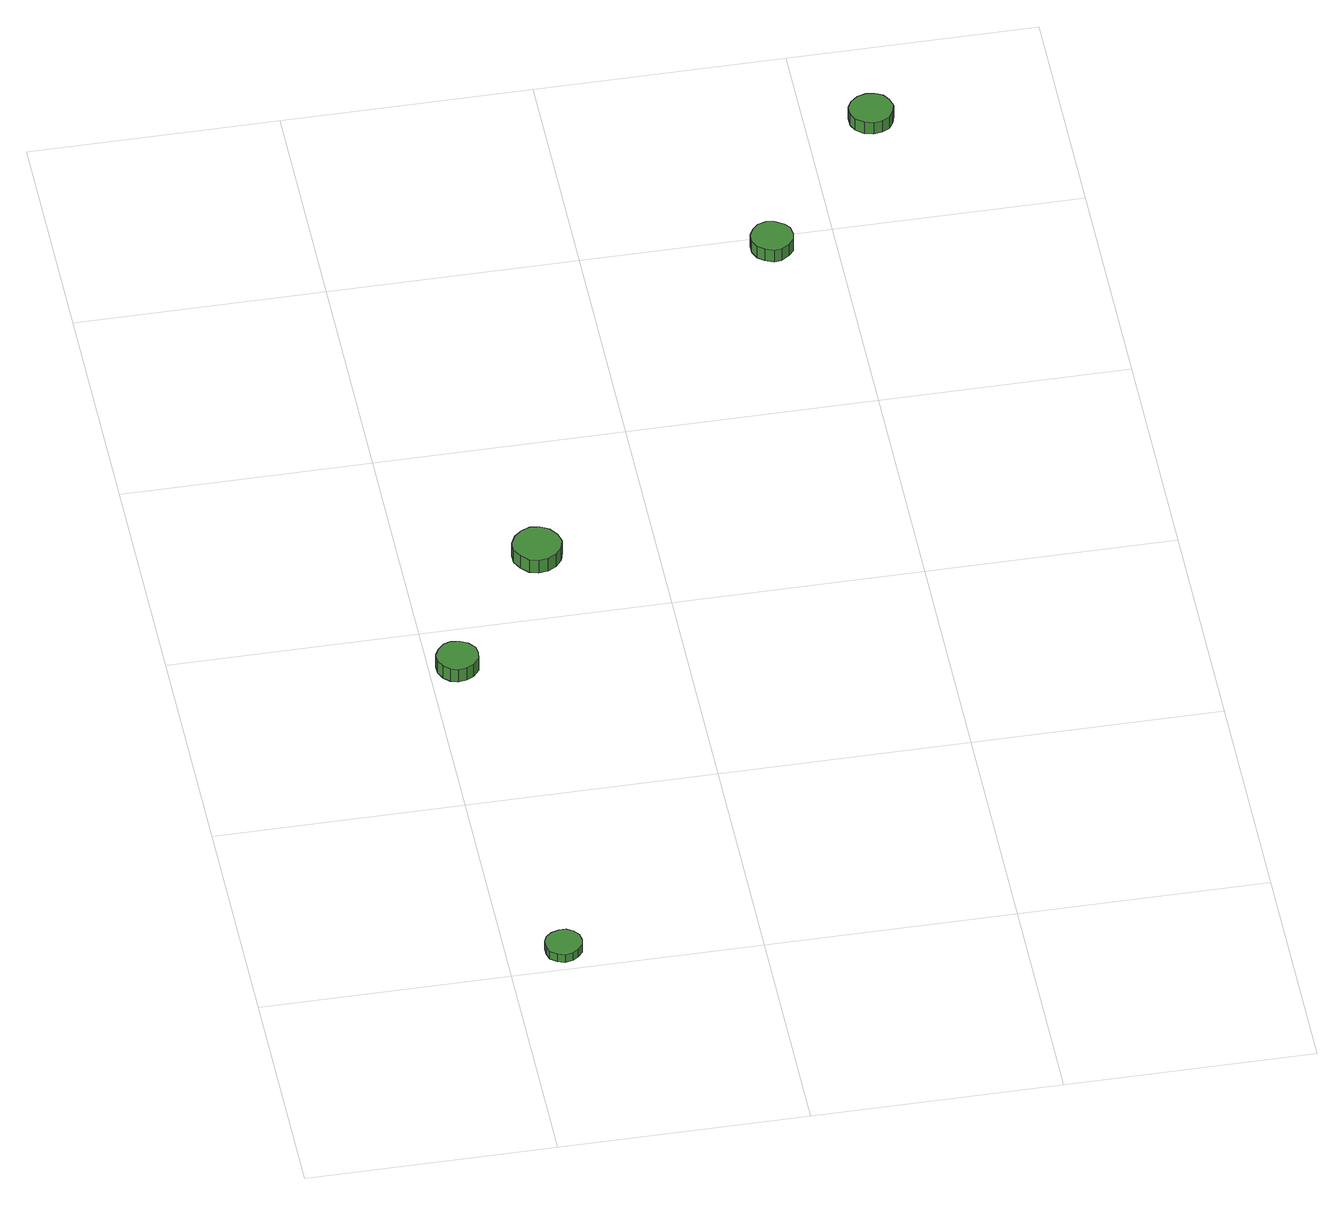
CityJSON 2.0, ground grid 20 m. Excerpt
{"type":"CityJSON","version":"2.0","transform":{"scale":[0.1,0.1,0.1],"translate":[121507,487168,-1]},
"CityObjects":{
"tree1":{"type":"SolitaryVegetationObject","attributes":{"function":"something"},"geometry":[{"type":"MultiSurface","lod":"1","boundaries":[[[0,1,2,3,4,5,6,7,8,9,10,11,12,13,14]],[[15,16,17,18,19,20,21,22,23,24,25,26,27,28,29]],[[0,29,28,1]],[[1,28,27,2]],[[2,27,26,3]],[[3,26,25,4]],[[4,25,24,5]],[[5,24,23,6]],[[6,23,22,7]],[[7,22,21,8]],[[8,21,20,9]],[[9,20,19,10]],[[10,19,18,11]],[[11,18,17,12]],[[12,17,16,13]],[[13,16,15,14]],[[14,15,29,0]]]}]},
"tree2":{"type":"SolitaryVegetationObject","attributes":{"function":"something"},"geometry":[{"type":"MultiSurface","lod":"1","boundaries":[[[30,31,32,33,34,35,36,37,38,39,40,41,42,43,44]],[[45,46,47,48,49,50,51,52,53,54,55,56,57,58,59]],[[30,59,58,31]],[[31,58,57,32]],[[32,57,56,33]],[[33,56,55,34]],[[34,55,54,35]],[[35,54,53,36]],[[36,53,52,37]],[[37,52,51,38]],[[38,51,50,39]],[[39,50,49,40]],[[40,49,48,41]],[[41,48,47,42]],[[42,47,46,43]],[[43,46,45,44]],[[44,45,59,30]]]}]},
"tree3":{"type":"SolitaryVegetationObject","attributes":{"function":"something"},"geometry":[{"type":"MultiSurface","lod":"1","boundaries":[[[60,61,62,63,64,65,66,67,68,69,70,71,72,73,74]],[[75,76,77,78,79,80,81,82,83,84,85,86,87,88,89]],[[60,89,88,61]],[[61,88,87,62]],[[62,87,86,63]],[[63,86,85,64]],[[64,85,84,65]],[[65,84,83,66]],[[66,83,82,67]],[[67,82,81,68]],[[68,81,80,69]],[[69,80,79,70]],[[70,79,78,71]],[[71,78,77,72]],[[72,77,76,73]],[[73,76,75,74]],[[74,75,89,60]]]}]},
"tree4":{"type":"SolitaryVegetationObject","attributes":{"function":"something"},"geometry":[{"type":"MultiSurface","lod":"1","boundaries":[[[90,91,92,93,94,95,96,97,98,99,100,101,102,103,104]],[[105,106,107,108,109,110,111,112,113,114,115,116,117,118,119]],[[90,119,118,91]],[[91,118,117,92]],[[92,117,116,93]],[[93,116,115,94]],[[94,115,114,95]],[[95,114,113,96]],[[96,113,112,97]],[[97,112,111,98]],[[98,111,110,99]],[[99,110,109,100]],[[100,109,108,101]],[[101,108,107,102]],[[102,107,106,103]],[[103,106,105,104]],[[104,105,119,90]]]}]},
"tree5":{"type":"SolitaryVegetationObject","attributes":{"function":"something"},"geometry":[{"type":"MultiSurface","lod":"1","boundaries":[[[120,121,122,123,124,125,126,127,128,129,130,131,132,133,134]],[[135,136,137,138,139,140,141,142,143,144,145,146,147,148,149]],[[120,149,148,121]],[[121,148,147,122]],[[122,147,146,123]],[[123,146,145,124]],[[124,145,144,125]],[[125,144,143,126]],[[126,143,142,127]],[[127,142,141,128]],[[128,141,140,129]],[[129,140,139,130]],[[130,139,138,131]],[[131,138,137,132]],[[132,137,136,133]],[[133,136,135,134]],[[134,135,149,120]]]}]}
},
"vertices":[
[60,23,14],[59,29,14],[55,34,14],[50,37,14],[44,37,14],[38,35,14],[33,31,14],[31,26,14],[31,20,14],[33,14,14],[38,10,14],[44,8,14],[50,9,14],[55,12,14],[59,17,14],[59,17,6],[55,12,6],[50,9,6],[44,8,6],[38,10,6],[33,14,6],[31,20,6],[31,26,6],[33,31,6],[38,35,6],[44,37,6],[50,37,6],[55,34,6],[59,29,6],[60,23,6],
[39,356,20],[38,362,20],[33,368,20],[27,371,20],[20,372,20],[14,370,20],[9,365,20],[6,359,20],[6,352,20],[9,346,20],[14,341,20],[20,339,20],[27,340,20],[33,343,20],[38,349,20],[38,349,7],[33,343,7],[27,340,7],[20,339,7],[14,341,7],[9,346,7],[6,352,7],[6,359,7],[9,365,7],[14,370,7],[20,372,7],[27,371,7],[33,368,7],[38,362,7],[39,356,7],
[125,465,25],[123,473,25],[118,480,25],[111,484,25],[103,485,25],[96,482,25],[90,477,25],[86,469,25],[86,461,25],[90,454,25],[96,448,25],[103,446,25],[111,447,25],[118,451,25],[123,457,25],[123,457,12],[118,451,12],[111,447,12],[103,446,12],[96,448,12],[90,454,12],[86,461,12],[86,469,12],[90,477,12],[96,482,12],[103,485,12],[111,484,12],[118,480,12],[123,473,12],[125,465,12],
[366,785,21],[365,792,21],[361,797,21],[354,801,21],[348,802,21],[341,800,21],[336,795,21],[333,789,21],[333,782,21],[336,775,21],[341,771,21],[348,768,21],[354,769,21],[361,773,21],[365,778,21],[365,778,9],[361,773,9],[354,769,9],[348,768,9],[341,771,9],[336,775,9],[333,782,9],[333,789,9],[336,795,9],[341,800,9],[348,802,9],[354,801,9],[361,797,9],[365,792,9],[366,785,9],
[470,919,18],[468,926,18],[464,932,18],[458,935,18],[451,936,18],[444,934,18],[438,929,18],[435,923,18],[435,915,18],[438,909,18],[444,904,18],[451,902,18],[458,903,18],[464,906,18],[468,912,18],[468,912,6],[464,906,6],[458,903,6],[451,902,6],[444,904,6],[438,909,6],[435,915,6],[435,923,6],[438,929,6],[444,934,6],[451,936,6],[458,935,6],[464,932,6],[468,926,6],[470,919,6]
]}
